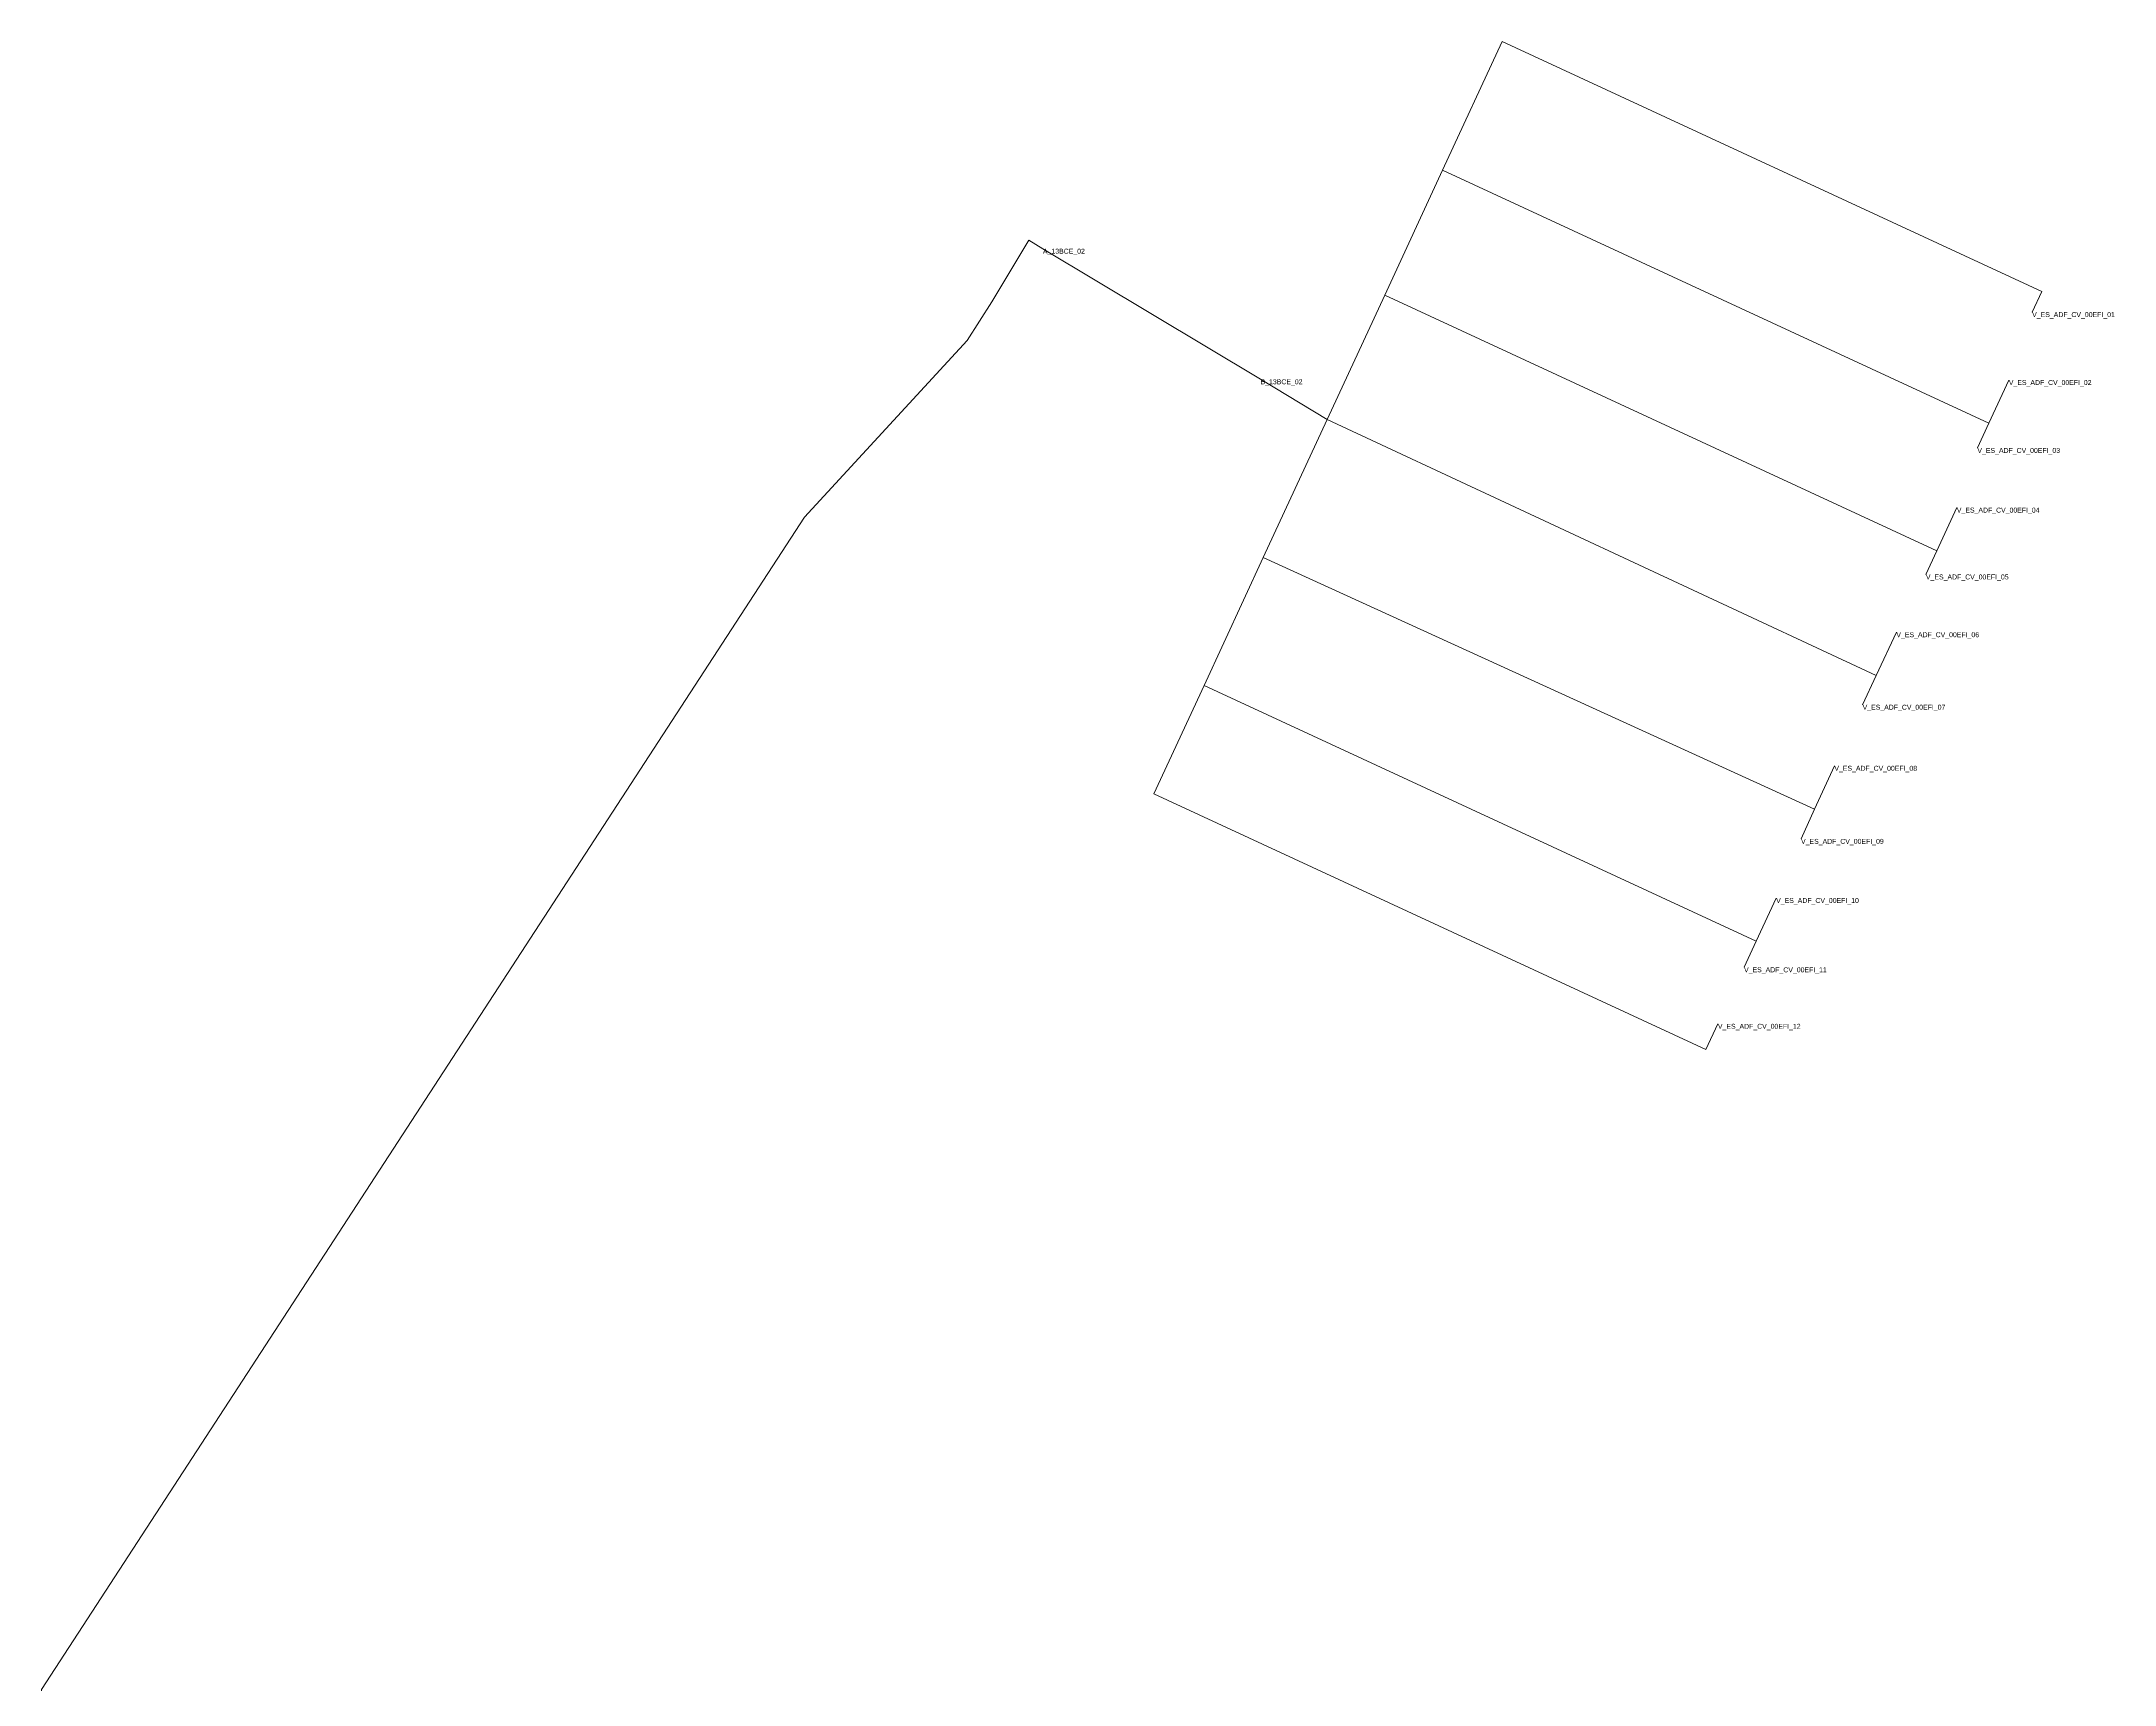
# Model space of a CAD drawing. Header units: metres. Extents: x 431771 to 431980, y 4581447 to 4581778.
# Drawn here: x 431771.3 to 431980.5, y 4581612.7 to 4581778.5 of the extents above; entities that cross this region are included whole.
import ezdxf
from ezdxf.enums import TextEntityAlignment as Align

# ---------------------------------------------------------------- set-up
doc = ezdxf.new("R2010")
doc.units = ezdxf.units.M
doc.header["$MEASUREMENT"] = 0
for name, color, linetype, lineweight, true_color in [('01_A_AccesTren_t', 40, 'Continuous', 0, 0xffd600), ('01_C_AccesExt_t', 251, 'Continuous', 0, 0x646464), ('01_C_CarrerHoritzontal_l', 251, 'Continuous', 0, 0x646464), ('01_C_CarrerRampa_l', 251, 'Continuous', 0, 0x646464), ('01_I_BarreraTarifaria_t', 251, 'Continuous', 0, 0x646464), ('01_I_Horitzontal_l', 251, 'Continuous', 0, 0x646464), ('01_I_HoritzontalD_l', 251, 'Continuous', 0, 0x646464)]:
    doc.layers.add(name, color=color, linetype=linetype, lineweight=lineweight, true_color=true_color)
doc.styles.add('Style-Arial', font='arial.ttf')

msp = doc.modelspace()

# ---------------------------------------------------------------- linework, layer by layer
at = {"layer": '01_C_CarrerHoritzontal_l', "flags": 128}
for points in [[(431867.192506, 4581752.231023), (431870.918353, 4581758.443413), (431872.338876, 4581757.591462)], [(431888.597069, 4581504.259162), (431885.92535, 4581508.981494), (431898.814669, 4581518.199147), (431836.477295, 4581558.713814), (431802.078659, 4581581.070374), (431772.353392, 4581600.389591), (431771.280421, 4581612.257606), (431848.277733, 4581730.524216), (431864.708608, 4581748.33416)]]:
    msp.add_lwpolyline(points, dxfattribs=at)
at = {"layer": '01_C_CarrerRampa_l'}
msp.add_line((431864.708608, 4581748.33416), (431867.192506, 4581752.231023), dxfattribs=at)
at = {"layer": '01_I_Horitzontal_l'}
for p, q in [((431872.338876, 4581757.591462), (431894.300448, 4581744.420128)), ((431894.300448, 4581744.420128), (431901.022386, 4581740.363946))]:
    msp.add_line(p, q, dxfattribs=at)
at = {"layer": '01_I_HoritzontalD_l'}
for p, q in [((431906.833773, 4581752.913989), (431912.669131, 4581765.5158)), ((431901.022386, 4581740.363946), (431906.833773, 4581752.913989)), ((431967.791131, 4581739.991165), (431969.806884, 4581744.344304)), ((431901.022386, 4581740.363946), (431894.57664, 4581726.443967)), ((431962.543359, 4581727.117268), (431964.559111, 4581731.470408)), ((431956.433273, 4581714.552272), (431958.458924, 4581718.900814)), ((431950.209415, 4581701.061503), (431952.200672, 4581705.425901)), ((431944.310686, 4581687.735585), (431946.326438, 4581692.088725))]:
    msp.add_line(p, q, dxfattribs=at)
at = {"layer": '01_I_HoritzontalD_l', "flags": 128}
for points in [[(431912.669131, 4581765.5158), (431918.681349, 4581778.499549), (431973.127409, 4581753.287913), (431972.158633, 4581751.195784)], [(431912.669131, 4581765.5158), (431967.791131, 4581739.991165), (431966.632655, 4581737.489365)], [(431906.833773, 4581752.913989), (431962.543359, 4581727.117268), (431961.437195, 4581724.728441)], [(431901.022386, 4581740.363946), (431956.433273, 4581714.552272), (431955.052119, 4581711.587297)], [(431894.57664, 4581726.443967), (431888.598386, 4581713.533563), (431944.310686, 4581687.735585), (431943.089633, 4581685.098647)], [(431894.57664, 4581726.443967), (431950.209415, 4581701.061503), (431948.837296, 4581698.054121)], [(431888.598386, 4581713.533563), (431883.530762, 4581702.589722), (431939.243063, 4581676.791745), (431940.448704, 4581679.395401)]]:
    msp.add_lwpolyline(points, dxfattribs=at)

# ---------------------------------------------------------------- texts
at = {"layer": '01_A_AccesTren_t', "style": 'Style-Arial'}
for s, p in [('V_ES_ADF_CV_00EFI_01', (431972.158633, 4581751.195784)), ('V_ES_ADF_CV_00EFI_02', (431969.806884, 4581744.344304)), ('V_ES_ADF_CV_00EFI_03', (431966.632655, 4581737.489365)), ('V_ES_ADF_CV_00EFI_04', (431964.559111, 4581731.470408)), ('V_ES_ADF_CV_00EFI_05', (431961.437195, 4581724.728441)), ('V_ES_ADF_CV_00EFI_06', (431958.458924, 4581718.900814)), ('V_ES_ADF_CV_00EFI_07', (431955.052119, 4581711.587297)), ('V_ES_ADF_CV_00EFI_08', (431952.200672, 4581705.425901)), ('V_ES_ADF_CV_00EFI_09', (431948.837296, 4581698.054121)), ('V_ES_ADF_CV_00EFI_10', (431946.326438, 4581692.088725)), ('V_ES_ADF_CV_00EFI_11', (431943.089633, 4581685.098647)), ('V_ES_ADF_CV_00EFI_12', (431940.448704, 4581679.395401))]:
    msp.add_text(s, height=0.5, dxfattribs=at).set_placement(p, align=Align.TOP_LEFT)
at = {"layer": '01_C_AccesExt_t', "style": 'Style-Arial'}
msp.add_text('A_13BCE_02', height=0.5, dxfattribs=at).set_placement((431872.338876, 4581757.591462), align=Align.TOP_LEFT)
at = {"layer": '01_I_BarreraTarifaria_t', "style": 'Style-Arial'}
msp.add_text('B_13BCE_02', height=0.5, dxfattribs=at).set_placement((431894.300448, 4581744.420128), align=Align.TOP_LEFT)

doc.saveas('drawing.dxf')
